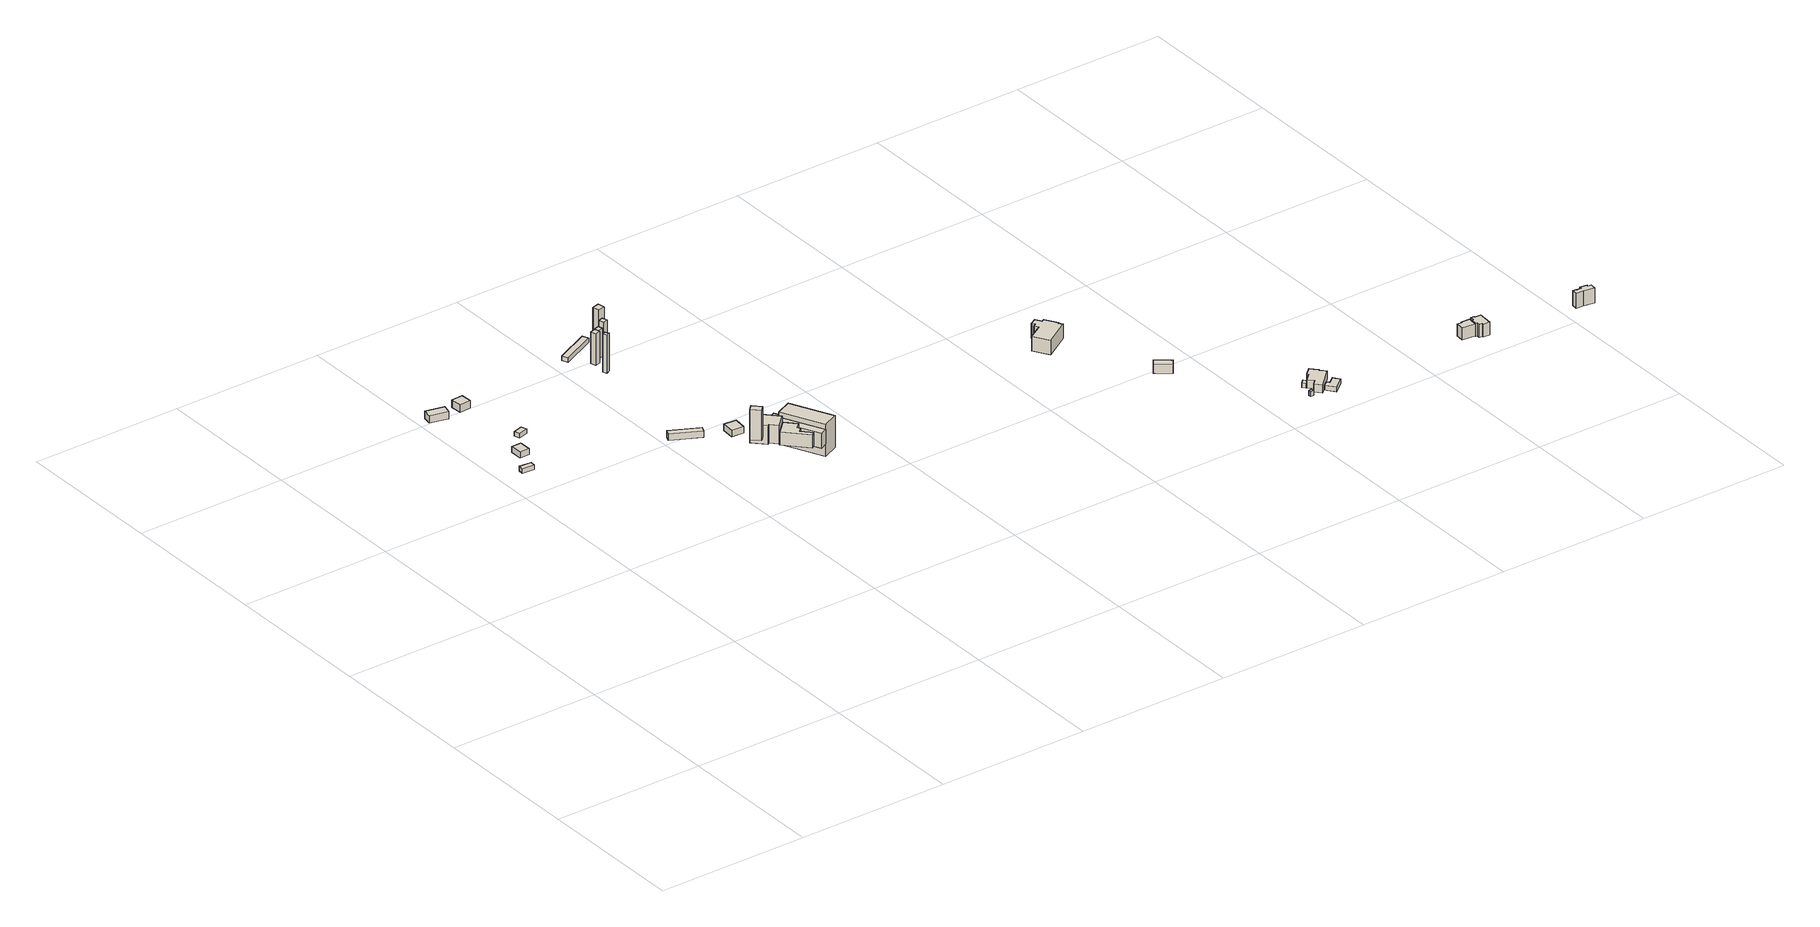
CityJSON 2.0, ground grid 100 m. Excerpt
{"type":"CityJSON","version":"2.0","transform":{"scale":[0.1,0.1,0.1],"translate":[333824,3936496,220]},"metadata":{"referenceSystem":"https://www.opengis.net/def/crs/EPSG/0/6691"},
"CityObjects":{
"building1":{"type":"Building","attributes":{"usage":"411","measuredHeight":3.3,"storeysAboveGround":1,"BuildingIDAttribute.prefecture":"14","BuildingIDAttribute.city":"14151","BuildingDetailAttribute.totalFloorArea":24.7,"BuildingDetailAttribute.buildingFootprintArea":24.7,"BuildingDetailAttribute.buildingStructureType":"601","BuildingDetailAttribute.buildingStructureOrgType":"1","BuildingDetailAttribute.orgUsage":"10","BuildingDetailAttribute.surveyYear":2015},"geometry":[{"type":"Solid","lod":"1","boundaries":[[[[0,1,2,3]],[[2,4,5,3]],[[1,6,4,2]],[[0,7,6,1]],[[3,5,7,0]],[[4,6,7,5]]]]}]},
"building2":{"type":"Building","attributes":{"usage":"431","measuredHeight":5.3,"storeysAboveGround":1,"BuildingIDAttribute.prefecture":"14","BuildingIDAttribute.city":"14151","BuildingDetailAttribute.totalFloorArea":60.42,"BuildingDetailAttribute.buildingFootprintArea":60.42,"BuildingDetailAttribute.buildingStructureType":"601","BuildingDetailAttribute.buildingStructureOrgType":"1","BuildingDetailAttribute.orgUsage":"143","BuildingDetailAttribute.surveyYear":2015},"geometry":[{"type":"Solid","lod":"1","boundaries":[[[[8,9,10,11]],[[10,12,13,11]],[[9,14,12,10]],[[8,15,14,9]],[[11,13,15,8]],[[12,14,15,13]]]]}]},
"building3":{"type":"Building","attributes":{"usage":"411","measuredHeight":5.2,"storeysAboveGround":1,"BuildingIDAttribute.prefecture":"14","BuildingIDAttribute.city":"14151","BuildingDetailAttribute.totalFloorArea":164.64,"BuildingDetailAttribute.buildingFootprintArea":164.64,"BuildingDetailAttribute.buildingStructureType":"601","BuildingDetailAttribute.buildingStructureOrgType":"1","BuildingDetailAttribute.orgUsage":"10","BuildingDetailAttribute.surveyYear":2015},"geometry":[{"type":"Solid","lod":"1","boundaries":[[[[16,17,18,19]],[[18,20,21,19]],[[17,22,20,18]],[[16,23,22,17]],[[19,21,23,16]],[[20,22,23,21]]]]}]},
"building4":{"type":"Building","attributes":{"usage":"431","measuredHeight":5.5,"storeysAboveGround":1,"BuildingIDAttribute.prefecture":"14","BuildingIDAttribute.city":"14151","BuildingDetailAttribute.totalFloorArea":49.38,"BuildingDetailAttribute.buildingFootprintArea":49.38,"BuildingDetailAttribute.buildingStructureType":"601","BuildingDetailAttribute.buildingStructureOrgType":"1","BuildingDetailAttribute.orgUsage":"143","BuildingDetailAttribute.surveyYear":2015},"geometry":[{"type":"Solid","lod":"1","boundaries":[[[[24,25,26,27]],[[26,28,29,27]],[[25,30,28,26]],[[24,31,30,25]],[[27,29,31,24]],[[28,30,31,29]]]]}]},
"building5":{"type":"Building","attributes":{"measuredHeight":3.5,"BuildingIDAttribute.prefecture":"14","BuildingIDAttribute.city":"14151","BuildingDetailAttribute.surveyYear":2015},"geometry":[{"type":"Solid","lod":"1","boundaries":[[[[32,33,34,35]],[[34,36,37,35]],[[33,38,36,34]],[[32,39,38,33]],[[35,37,39,32]],[[36,38,39,37]]]]}]},
"building6":{"type":"Building","attributes":{"measuredHeight":22,"BuildingIDAttribute.prefecture":"14","BuildingIDAttribute.city":"14151","BuildingDetailAttribute.surveyYear":2015,"BuildingLandSlideRiskAttribute.description":"1","BuildingLandSlideRiskAttribute.areaType":"1"},"geometry":[{"type":"Solid","lod":"1","boundaries":[[[[40,41,42,43]],[[42,44,45,43]],[[41,46,44,42]],[[40,47,46,41]],[[43,45,47,40]],[[44,46,47,45]]]]}]},
"building7":{"type":"Building","attributes":{"measuredHeight":9.1,"BuildingIDAttribute.prefecture":"14","BuildingIDAttribute.city":"14151","BuildingDetailAttribute.surveyYear":2015,"BuildingLandSlideRiskAttribute.description":"1","BuildingLandSlideRiskAttribute.areaType":"1"},"geometry":[{"type":"Solid","lod":"1","boundaries":[[[[48,49,50,51]],[[50,52,53,51]],[[49,54,52,50]],[[48,55,54,49]],[[51,53,55,48]],[[52,54,55,53]]]]}]},
"building8":{"type":"Building","attributes":{"usage":"403","measuredHeight":15.4,"storeysAboveGround":2,"BuildingIDAttribute.prefecture":"14","BuildingIDAttribute.city":"14151","BuildingDetailAttribute.totalFloorArea":313.2,"BuildingDetailAttribute.buildingFootprintArea":156.6,"BuildingDetailAttribute.buildingStructureType":"601","BuildingDetailAttribute.buildingStructureOrgType":"1","BuildingDetailAttribute.orgUsage":"80","BuildingDetailAttribute.surveyYear":2015,"BuildingLandSlideRiskAttribute.description":"1","BuildingLandSlideRiskAttribute.areaType":"1"},"geometry":[{"type":"Solid","lod":"1","boundaries":[[[[56,57,58,59,60,61,62,63]],[[62,64,65,63]],[[61,66,64,62]],[[60,67,66,61]],[[59,68,67,60]],[[58,69,68,59]],[[57,70,69,58]],[[56,71,70,57]],[[63,65,71,56]],[[64,66,67,68,69,70,71,65]]]]}]},
"building9":{"type":"Building","attributes":{"usage":"403","measuredHeight":11.9,"storeysAboveGround":1,"BuildingIDAttribute.prefecture":"14","BuildingIDAttribute.city":"14151","BuildingDetailAttribute.totalFloorArea":120.33,"BuildingDetailAttribute.buildingFootprintArea":120.33,"BuildingDetailAttribute.buildingStructureType":"601","BuildingDetailAttribute.buildingStructureOrgType":"1","BuildingDetailAttribute.orgUsage":"80","BuildingDetailAttribute.surveyYear":2015,"BuildingLandSlideRiskAttribute.description":"1","BuildingLandSlideRiskAttribute.areaType":"1"},"geometry":[{"type":"Solid","lod":"1","boundaries":[[[[72,73,74,75,76,77,78,79]],[[78,80,81,79]],[[77,82,80,78]],[[76,83,82,77]],[[75,84,83,76]],[[74,85,84,75]],[[73,86,85,74]],[[72,87,86,73]],[[79,81,87,72]],[[80,82,83,84,85,86,87,81]]]]}]},
"building10":{"type":"Building","attributes":{"measuredHeight":8.9,"BuildingIDAttribute.prefecture":"14","BuildingIDAttribute.city":"14151","BuildingDetailAttribute.surveyYear":2015,"BuildingLandSlideRiskAttribute.description":"1","BuildingLandSlideRiskAttribute.areaType":"1"},"geometry":[{"type":"Solid","lod":"1","boundaries":[[[[88,89,90,91]],[[90,92,93,91]],[[89,94,92,90]],[[88,95,94,89]],[[91,93,95,88]],[[92,94,95,93]]]]}]},
"building11":{"type":"Building","attributes":{"measuredHeight":12.5,"BuildingIDAttribute.prefecture":"14","BuildingIDAttribute.city":"14151","BuildingDetailAttribute.surveyYear":2015,"BuildingLandSlideRiskAttribute.description":"1","BuildingLandSlideRiskAttribute.areaType":"1"},"geometry":[{"type":"Solid","lod":"1","boundaries":[[[[96,97,98,99]],[[98,100,101,99]],[[97,102,100,98]],[[96,103,102,97]],[[99,101,103,96]],[[100,102,103,101]]]]}]},
"building12":{"type":"Building","attributes":{"measuredHeight":26.5,"BuildingIDAttribute.prefecture":"14","BuildingIDAttribute.city":"14151","BuildingDetailAttribute.surveyYear":2015},"geometry":[{"type":"Solid","lod":"1","boundaries":[[[[104,105,106,107]],[[106,108,109,107]],[[105,110,108,106]],[[104,111,110,105]],[[107,109,111,104]],[[108,110,111,109]]]]}]},
"building13":{"type":"Building","attributes":{"measuredHeight":11.7,"BuildingIDAttribute.prefecture":"14","BuildingIDAttribute.city":"14151","BuildingDetailAttribute.surveyYear":2015,"BuildingLandSlideRiskAttribute.description":"1","BuildingLandSlideRiskAttribute.areaType":"1"},"geometry":[{"type":"Solid","lod":"1","boundaries":[[[[112,113,114,115]],[[114,116,117,115]],[[113,118,116,114]],[[112,119,118,113]],[[115,117,119,112]],[[116,118,119,117]]]]}]},
"building14":{"type":"Building","attributes":{"usage":"403","measuredHeight":21.4,"storeysAboveGround":2,"BuildingIDAttribute.prefecture":"14","BuildingIDAttribute.city":"14151","BuildingDetailAttribute.totalFloorArea":574.74,"BuildingDetailAttribute.buildingFootprintArea":287.37,"BuildingDetailAttribute.buildingStructureType":"610","BuildingDetailAttribute.buildingStructureOrgType":"2","BuildingDetailAttribute.orgUsage":"80","BuildingDetailAttribute.surveyYear":2015,"BuildingLandSlideRiskAttribute.description":"1","BuildingLandSlideRiskAttribute.areaType":"1"},"geometry":[{"type":"Solid","lod":"1","boundaries":[[[[120,121,122,123]],[[122,124,125,123]],[[121,126,124,122]],[[120,127,126,121]],[[123,125,127,120]],[[124,126,127,125]]]]}]},
"building15":{"type":"Building","attributes":{"measuredHeight":22.4,"BuildingIDAttribute.prefecture":"14","BuildingIDAttribute.city":"14151","BuildingDetailAttribute.surveyYear":2015},"geometry":[{"type":"Solid","lod":"1","boundaries":[[[[128,129,130,131]],[[130,132,133,131]],[[129,134,132,130]],[[128,135,134,129]],[[131,133,135,128]],[[132,134,135,133]]]]}]},
"building16":{"type":"Building","attributes":{"measuredHeight":19.8,"BuildingIDAttribute.prefecture":"14","BuildingIDAttribute.city":"14151","BuildingDetailAttribute.surveyYear":2015},"geometry":[{"type":"Solid","lod":"1","boundaries":[[[[136,137,138,139]],[[138,140,141,139]],[[137,142,140,138]],[[136,143,142,137]],[[139,141,143,136]],[[140,142,143,141]]]]}]},
"building17":{"type":"Building","attributes":{"BuildingIDAttribute.prefecture":"14","BuildingIDAttribute.city":"14151","BuildingDetailAttribute.surveyYear":2015},"geometry":[{"type":"Solid","lod":"1","boundaries":[[[[144,145,146,147]],[[146,148,149,147]],[[145,150,148,146]],[[144,151,150,145]],[[147,149,151,144]],[[148,150,151,149]]]]}]},
"building18":{"type":"Building","attributes":{"measuredHeight":21.2,"BuildingIDAttribute.prefecture":"14","BuildingIDAttribute.city":"14151","BuildingDetailAttribute.surveyYear":2015},"geometry":[{"type":"Solid","lod":"1","boundaries":[[[[152,153,154,155]],[[154,156,157,155]],[[153,158,156,154]],[[152,159,158,153]],[[155,157,159,152]],[[156,158,159,157]]]]}]},
"building19":{"type":"Building","attributes":{"measuredHeight":20.5,"BuildingIDAttribute.prefecture":"14","BuildingIDAttribute.city":"14151","BuildingDetailAttribute.surveyYear":2015},"geometry":[{"type":"Solid","lod":"1","boundaries":[[[[160,161,162,163]],[[162,164,165,163]],[[161,166,164,162]],[[160,167,166,161]],[[163,165,167,160]],[[164,166,167,165]]]]}]},
"building20":{"type":"Building","attributes":{"usage":"411","measuredHeight":11.7,"storeysAboveGround":1,"BuildingIDAttribute.prefecture":"14","BuildingIDAttribute.city":"14151","BuildingDetailAttribute.totalFloorArea":206.94,"BuildingDetailAttribute.buildingFootprintArea":206.94,"BuildingDetailAttribute.buildingStructureType":"601","BuildingDetailAttribute.buildingStructureOrgType":"1","BuildingDetailAttribute.orgUsage":"10","BuildingDetailAttribute.surveyYear":2015,"BuildingLandSlideRiskAttribute.description":"1","BuildingLandSlideRiskAttribute.areaType":"1"},"geometry":[{"type":"Solid","lod":"1","boundaries":[[[[168,169,170,171,172,173,174,175,176,177,178,179]],[[178,180,181,179]],[[177,182,180,178]],[[176,183,182,177]],[[175,184,183,176]],[[174,185,184,175]],[[173,186,185,174]],[[172,187,186,173]],[[171,188,187,172]],[[170,189,188,171]],[[169,190,189,170]],[[168,191,190,169]],[[179,181,191,168]],[[180,182,183,184,185,186,187,188,189,190,191,181]]]]}]},
"building21":{"type":"Building","attributes":{"usage":"411","measuredHeight":12.9,"storeysAboveGround":1,"BuildingIDAttribute.prefecture":"14","BuildingIDAttribute.city":"14151","BuildingDetailAttribute.totalFloorArea":88.78,"BuildingDetailAttribute.buildingFootprintArea":88.78,"BuildingDetailAttribute.buildingStructureType":"601","BuildingDetailAttribute.buildingStructureOrgType":"1","BuildingDetailAttribute.orgUsage":"10","BuildingDetailAttribute.surveyYear":2015,"BuildingLandSlideRiskAttribute.description":"1","BuildingLandSlideRiskAttribute.areaType":"1"},"geometry":[{"type":"Solid","lod":"1","boundaries":[[[[192,193,194,195]],[[194,196,197,195]],[[193,198,196,194]],[[192,199,198,193]],[[195,197,199,192]],[[196,198,199,197]]]]}]},
"building22":{"type":"Building","attributes":{"measuredHeight":3.7,"BuildingIDAttribute.prefecture":"14","BuildingIDAttribute.city":"14151","BuildingDetailAttribute.surveyYear":2015,"BuildingLandSlideRiskAttribute.description":"1","BuildingLandSlideRiskAttribute.areaType":"1"},"geometry":[{"type":"Solid","lod":"1","boundaries":[[[[200,201,202,203]],[[202,204,205,203]],[[201,206,204,202]],[[200,207,206,201]],[[203,205,207,200]],[[204,206,207,205]]]]}]},
"building23":{"type":"Building","attributes":{"usage":"411","storeysAboveGround":2,"BuildingIDAttribute.prefecture":"14","BuildingIDAttribute.city":"14151","BuildingDetailAttribute.totalFloorArea":14.12,"BuildingDetailAttribute.buildingFootprintArea":7.06,"BuildingDetailAttribute.buildingStructureType":"601","BuildingDetailAttribute.buildingStructureOrgType":"1","BuildingDetailAttribute.orgUsage":"10","BuildingDetailAttribute.surveyYear":2015,"BuildingLandSlideRiskAttribute.description":"1","BuildingLandSlideRiskAttribute.areaType":"1"},"geometry":[{"type":"Solid","lod":"1","boundaries":[[[[208,209,210,211]],[[210,212,213,211]],[[209,214,212,210]],[[208,215,214,209]],[[211,213,215,208]],[[212,214,215,213]]]]}]},
"building24":{"type":"Building","attributes":{"usage":"411","measuredHeight":7.9,"storeysAboveGround":2,"BuildingIDAttribute.prefecture":"14","BuildingIDAttribute.city":"14151","BuildingDetailAttribute.totalFloorArea":209.59,"BuildingDetailAttribute.buildingFootprintArea":104.79,"BuildingDetailAttribute.buildingStructureType":"601","BuildingDetailAttribute.buildingStructureOrgType":"1","BuildingDetailAttribute.orgUsage":"10","BuildingDetailAttribute.surveyYear":2015,"BuildingLandSlideRiskAttribute.description":"1","BuildingLandSlideRiskAttribute.areaType":"1"},"geometry":[{"type":"Solid","lod":"1","boundaries":[[[[216,217,218,219,220,221,222,223,224,225]],[[224,226,227,225]],[[223,228,226,224]],[[222,229,228,223]],[[221,230,229,222]],[[220,231,230,221]],[[219,232,231,220]],[[218,233,232,219]],[[217,234,233,218]],[[216,235,234,217]],[[225,227,235,216]],[[226,228,229,230,231,232,233,234,235,227]]]]}]},
"building25":{"type":"Building","attributes":{"BuildingIDAttribute.prefecture":"14","BuildingIDAttribute.city":"14151","BuildingDetailAttribute.surveyYear":2015,"BuildingLandSlideRiskAttribute.description":"1","BuildingLandSlideRiskAttribute.areaType":"1"},"geometry":[{"type":"Solid","lod":"1","boundaries":[[[[236,237,238,239,240,241]],[[240,242,243,241]],[[239,244,242,240]],[[238,245,244,239]],[[237,246,245,238]],[[236,247,246,237]],[[241,243,247,236]],[[242,244,245,246,247,243]]]]}]},
"building26":{"type":"Building","attributes":{"usage":"413","measuredHeight":9.1,"storeysAboveGround":2,"BuildingIDAttribute.prefecture":"14","BuildingIDAttribute.city":"14151","BuildingDetailAttribute.totalFloorArea":73.32,"BuildingDetailAttribute.buildingFootprintArea":36.66,"BuildingDetailAttribute.buildingStructureType":"601","BuildingDetailAttribute.buildingStructureOrgType":"1","BuildingDetailAttribute.orgUsage":"30","BuildingDetailAttribute.surveyYear":2015,"BuildingLandSlideRiskAttribute.description":"1","BuildingLandSlideRiskAttribute.areaType":"1"},"geometry":[{"type":"Solid","lod":"1","boundaries":[[[[248,249,250,251,252,253]],[[252,254,255,253]],[[251,256,254,252]],[[250,257,256,251]],[[249,258,257,250]],[[248,259,258,249]],[[253,255,259,248]],[[254,256,257,258,259,255]]]]}]},
"building27":{"type":"Building","attributes":{"usage":"411","measuredHeight":9.6,"storeysAboveGround":2,"BuildingIDAttribute.prefecture":"14","BuildingIDAttribute.city":"14151","BuildingDetailAttribute.totalFloorArea":92.98,"BuildingDetailAttribute.buildingFootprintArea":46.49,"BuildingDetailAttribute.buildingStructureType":"601","BuildingDetailAttribute.buildingStructureOrgType":"1","BuildingDetailAttribute.orgUsage":"10","BuildingDetailAttribute.surveyYear":2015,"BuildingLandSlideRiskAttribute.description":"1","BuildingLandSlideRiskAttribute.areaType":"1"},"geometry":[{"type":"Solid","lod":"1","boundaries":[[[[260,261,262,263,264,265,266,267,268,269,270,271]],[[270,272,273,271]],[[269,274,272,270]],[[268,275,274,269]],[[267,276,275,268]],[[266,277,276,267]],[[265,278,277,266]],[[264,279,278,265]],[[263,280,279,264]],[[262,281,280,263]],[[261,282,281,262]],[[260,283,282,261]],[[271,273,283,260]],[[272,274,275,276,277,278,279,280,281,282,283,273]]]]}]},
"building28":{"type":"Building","attributes":{"usage":"411","measuredHeight":10.3,"storeysAboveGround":2,"BuildingIDAttribute.prefecture":"14","BuildingIDAttribute.city":"14151","BuildingDetailAttribute.totalFloorArea":81.28,"BuildingDetailAttribute.buildingFootprintArea":40.64,"BuildingDetailAttribute.buildingStructureType":"601","BuildingDetailAttribute.buildingStructureOrgType":"1","BuildingDetailAttribute.orgUsage":"10","BuildingDetailAttribute.surveyYear":2015,"BuildingLandSlideRiskAttribute.description":"1","BuildingLandSlideRiskAttribute.areaType":"1"},"geometry":[{"type":"Solid","lod":"1","boundaries":[[[[284,285,286,287,288,289,290,291,292,293,294]],[[293,295,296,294]],[[292,297,295,293]],[[291,298,297,292]],[[290,299,298,291]],[[289,300,299,290]],[[288,301,300,289]],[[287,302,301,288]],[[286,303,302,287]],[[285,304,303,286]],[[284,305,304,285]],[[294,296,305,284]],[[295,297,298,299,300,301,302,303,304,305,296]]]]}]}
},
"vertices":[
[293,1995,940],[291,1961,940],[211,1967,940],[214,2001,940],[211,1967,971],[214,2001,971],[291,1961,971],[293,1995,971],
[141,2617,1051],[127,2560,1051],[7,2589,1051],[20,2646,1051],[7,2589,1100],[20,2646,1100],[127,2560,1100],[141,2617,1100],
[342,2159,965],[342,2079,965],[277,2079,965],[278,2159,965],[277,2079,1005],[278,2159,1005],[342,2079,1005],[342,2159,1005],
[212,2645,1057],[287,2649,1057],[291,2576,1057],[216,2571,1057],[291,2576,1107],[216,2571,1107],[287,2649,1107],[212,2645,1107],
[433,2277,992],[444,2240,992],[383,2222,992],[372,2260,992],[383,2222,1024],[372,2260,1024],[444,2240,1024],[433,2277,1024],
[2250,2403,255],[2218,2372,255],[2169,2420,255],[2201,2452,255],[2169,2420,457],[2201,2452,457],[2218,2372,457],[2250,2403,457],
[2225,2951,23],[2208,2915,23],[2024,3008,23],[2041,3044,23],[2024,3008,66],[2041,3044,66],[2208,2915,66],[2225,2951,66],
[2356,2388,177],[2314,2432,177],[2303,2422,177],[2228,2500,177],[2296,2563,177],[2305,2554,177],[2326,2574,177],[2431,2461,177],[2326,2574,301],[2431,2461,301],[2305,2554,301],[2296,2563,301],[2228,2500,301],[2303,2422,301],[2314,2432,301],[2356,2388,301],
[2498,2392,175],[2466,2362,175],[2480,2347,175],[2452,2321,175],[2508,2262,175],[2485,2241,175],[2353,2380,175],[2435,2459,175],[2353,2380,260],[2435,2459,260],[2485,2241,260],[2508,2262,260],[2452,2321,260],[2480,2347,260],[2466,2362,260],[2498,2392,260],
[2325,2804,38],[2332,2888,38],[2415,2881,38],[2407,2797,38],[2415,2881,80],[2407,2797,80],[2332,2888,80],[2325,2804,80],
[2570,2268,129],[2436,2543,129],[2485,2566,129],[2618,2292,129],[2485,2566,227],[2618,2292,227],[2436,2543,227],[2570,2268,227],
[2140,3791,64],[2163,3803,64],[2176,3778,64],[2153,3766,64],[2176,3778,317],[2153,3766,317],[2163,3803,317],[2140,3791,317],
[2497,2663,80],[2533,2681,80],[2562,2625,80],[2526,2607,80],[2562,2625,180],[2526,2607,180],[2533,2681,180],[2497,2663,180],
[2721,2342,46],[2618,2292,46],[2485,2566,46],[2588,2616,46],[2485,2566,258],[2588,2616,258],[2618,2292,258],[2721,2342,258],
[2162,3889,54],[2153,3924,54],[2191,3934,54],[2199,3898,54],[2191,3934,264],[2199,3898,264],[2153,3924,264],[2162,3889,264],
[2215,3933,58],[2208,3964,58],[2244,3973,58],[2252,3942,58],[2244,3973,245],[2252,3942,245],[2208,3964,245],[2215,3933,245],
[2111,4081,2],[2092,4120,2],[2320,4228,2],[2338,4189,2],[2320,4228,32],[2338,4189,32],[2092,4120,32],[2111,4081,32],
[2279,3968,55],[2268,4002,55],[2302,4013,55],[2313,3979,55],[2302,4013,261],[2313,3979,261],[2268,4002,261],[2279,3968,261],
[2441,4179,18],[2394,4170,18],[2385,4214,18],[2432,4224,18],[2385,4214,208],[2432,4224,208],[2394,4170,208],[2441,4179,208],
[3740,1647,633],[3679,1747,633],[3775,1805,633],[3759,1832,633],[3779,1844,633],[3766,1865,633],[3806,1889,633],[3831,1848,633],[3848,1858,633],[3896,1778,633],[3891,1775,633],[3907,1749,633],[3891,1775,729],[3907,1749,729],[3896,1778,729],[3848,1858,729],[3831,1848,729],[3806,1889,729],[3766,1865,729],[3779,1844,729],[3759,1832,729],[3775,1805,729],[3679,1747,729],[3740,1647,729],
[4175,1053,665],[4145,1014,665],[4054,1086,665],[4085,1124,665],[4054,1086,726],[4085,1124,726],[4145,1014,726],[4175,1053,726],
[4505,153,803],[4483,150,803],[4481,169,803],[4503,171,803],[4481,169,836],[4503,171,836],[4483,150,836],[4505,153,836],
[4549,326,756],[4576,352,756],[4595,332,756],[4567,307,756],[4595,332,786],[4567,307,786],[4576,352,786],[4549,326,786],
[4697,359,751],[4731,324,751],[4616,214,751],[4579,253,751],[4607,279,751],[4575,312,751],[4621,356,751],[4613,364,751],[4659,407,751],[4701,363,751],[4659,407,805],[4701,363,805],[4613,364,805],[4621,356,805],[4575,312,805],[4607,279,805],[4579,253,805],[4616,214,805],[4731,324,805],[4697,359,805],
[4679,164,760],[4633,221,760],[4668,249,760],[4682,232,760],[4722,265,760],[4754,225,760],[4722,265,790],[4754,225,790],[4682,232,790],[4668,249,790],[4633,221,790],[4679,164,790],
[5522,97,874],[5523,105,874],[5578,100,874],[5573,38,874],[5486,45,874],[5490,99,874],[5486,45,955],[5490,99,955],[5573,38,955],[5578,100,955],[5523,105,955],[5522,97,955],
[5649,1,872],[5605,5,872],[5605,14,872],[5584,16,872],[5585,36,872],[5576,37,872],[5580,82,872],[5589,81,872],[5591,108,872],[5616,106,872],[5616,100,872],[5657,97,872],[5616,100,957],[5657,97,957],[5616,106,957],[5591,108,957],[5589,81,957],[5580,82,957],[5576,37,957],[5585,36,957],[5584,16,957],[5605,14,957],[5605,5,957],[5649,1,957],
[6329,17,818],[6280,18,818],[6281,56,818],[6308,56,818],[6308,51,818],[6336,50,818],[6337,65,818],[6384,57,818],[6383,49,818],[6407,45,818],[6401,5,818],[6407,45,917],[6401,5,917],[6383,49,917],[6384,57,917],[6337,65,917],[6336,50,917],[6308,51,917],[6308,56,917],[6281,56,917],[6280,18,917],[6329,17,917]
]}
